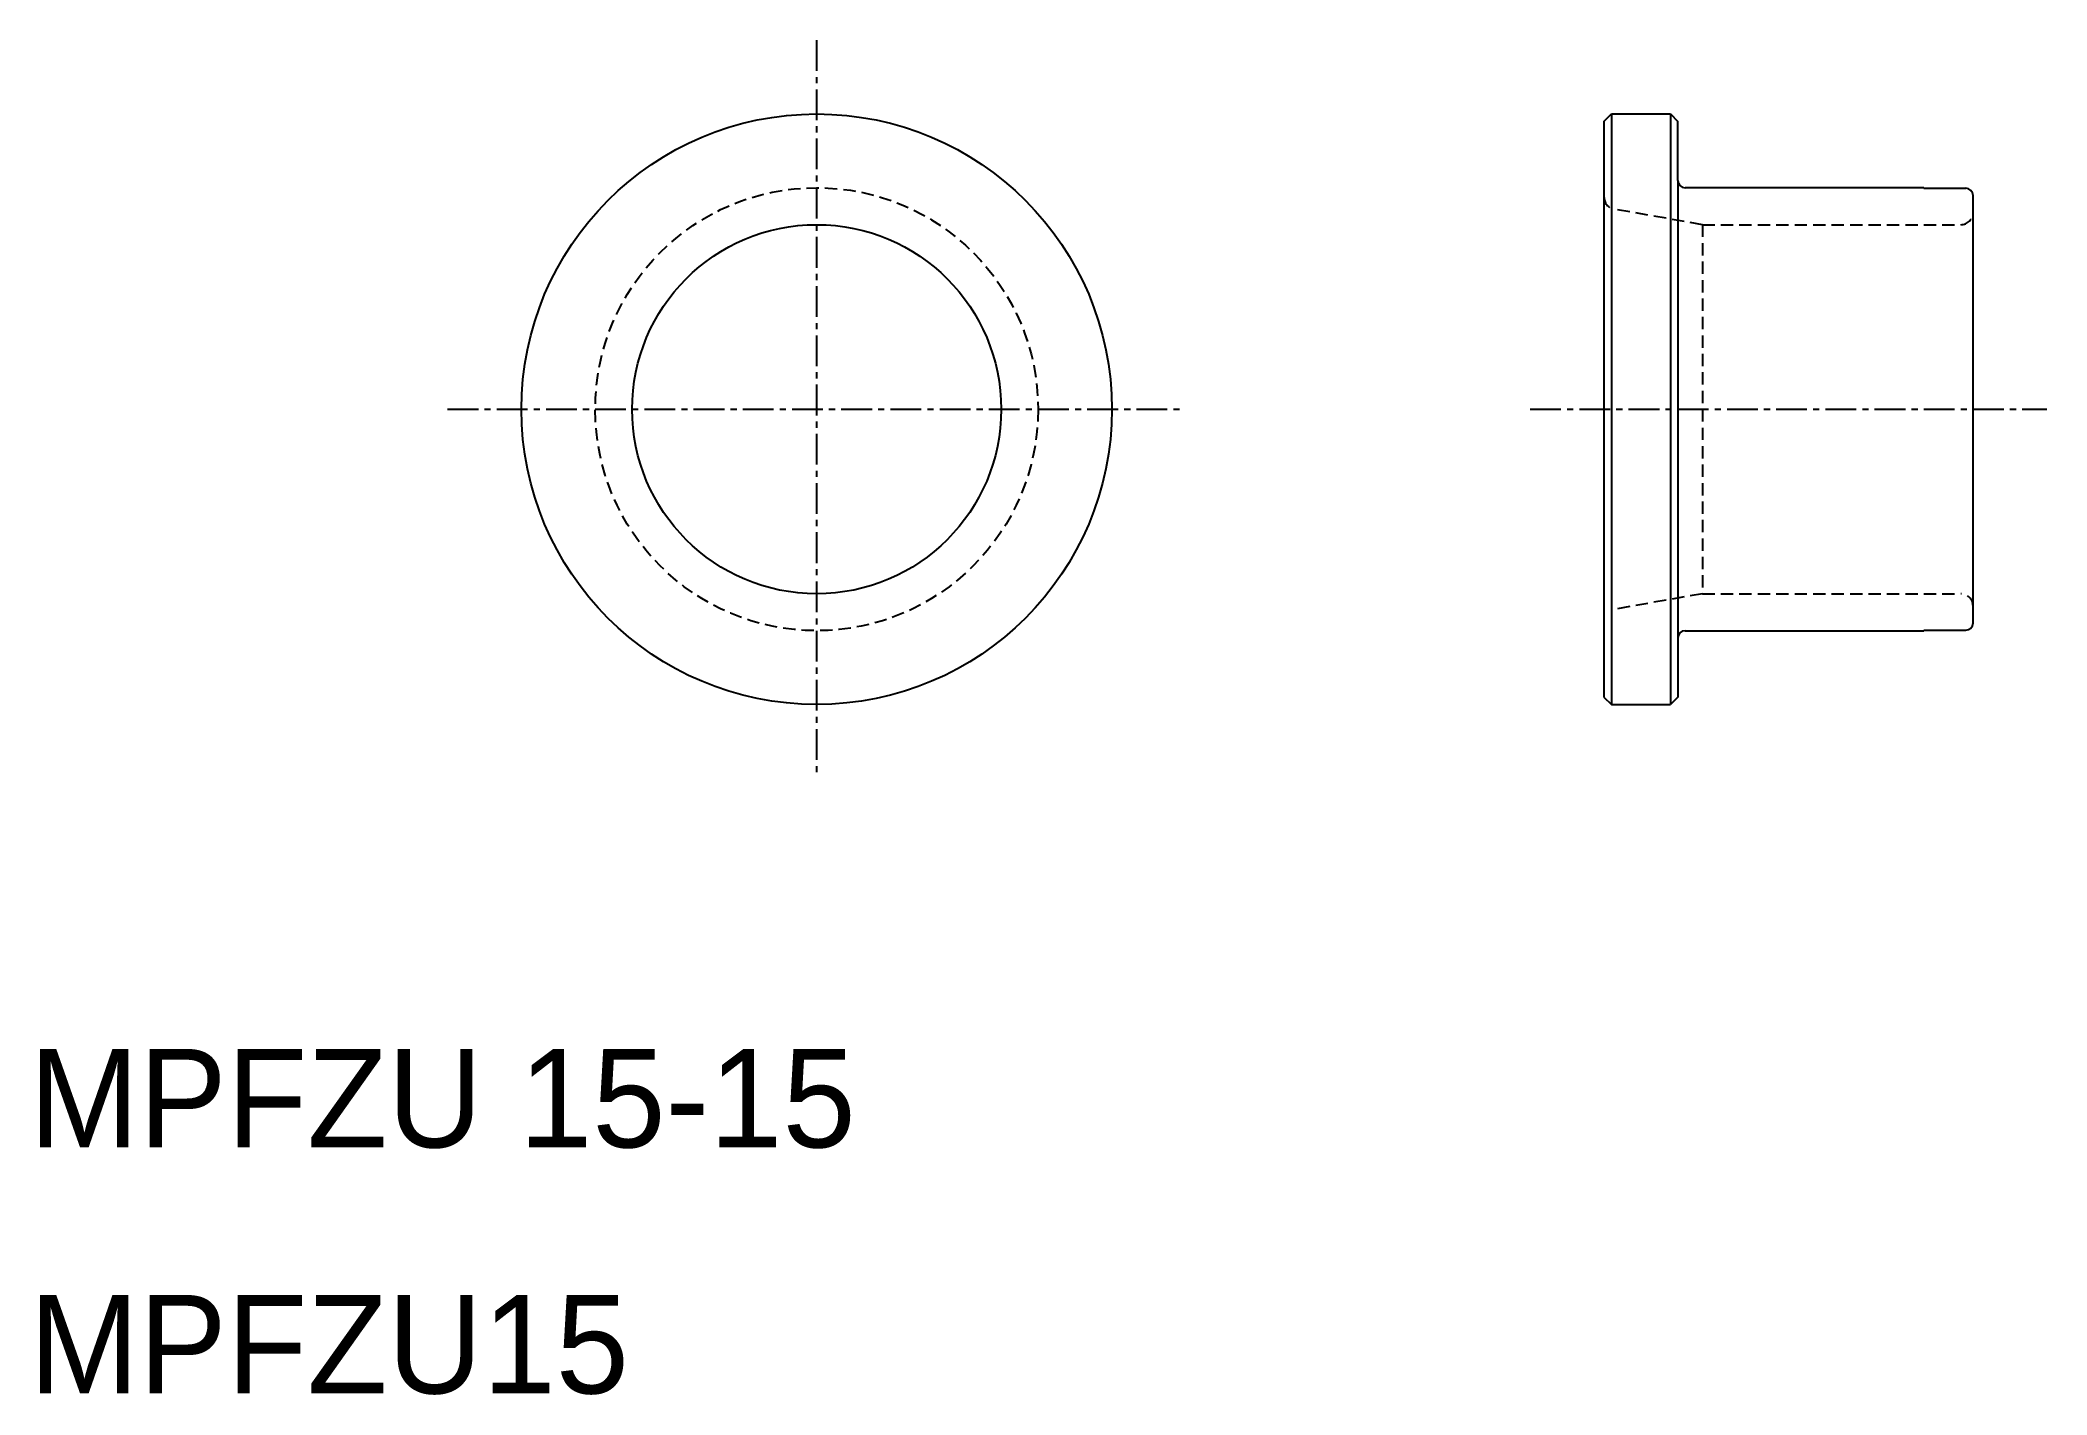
# Model space of a CAD drawing. Extents: x 10.4 to 92, y 9.9 to 65.
import ezdxf

# ---------------------------------------------------------------- set-up
doc = ezdxf.new("R2010")
doc.units = 0
doc.linetypes.add('CENTER', pattern=[2, 1.25, -0.25, 0.25, -0.25])
doc.linetypes.add('DASHED', pattern=[0.75, 0.5, -0.25])
doc.layers.get('0').update_dxf_attribs({"linetype": 'CONTINUOUS'})
doc.layers.add('CENTER', color=1, linetype='CENTER')

msp = doc.modelspace()

# ---------------------------------------------------------------- linework, layer by layer
at = {"color": 7, "linetype": 'CONTINUOUS'}
for p, q in [((74, 61.7), (74.3, 62)), ((74.3, 62), (74.3, 38)), ((74.3, 62), (76.7, 62)), ((76.7, 62), (77, 61.7)), ((76.7, 62), (76.7, 38)), ((74, 61.7), (74, 38.3)), ((77, 59.3), (77, 61.7)), ((77, 59.3), (77, 40.7)), ((87, 59), (77.3, 59)), ((87, 59), (87, 58.98)), ((87, 58.98), (88.7, 58.98)), ((89, 41.32), (89, 58.68)), ((77.3, 41), (87, 41)), ((87, 41.02), (88.7, 41.02)), ((87, 41), (87, 41.02)), ((77, 40.7), (77, 38.3)), ((74, 38.3), (74.3, 38)), ((74.3, 38), (76.7, 38)), ((77, 38.3), (76.7, 38))]:
    msp.add_line(p, q, dxfattribs=at)
at = {"color": 3, "linetype": 'DASHED'}
for p, q in [((78, 57.5), (74.413, 58.132)), ((78, 57.5), (88.5, 57.5)), ((78, 57.5), (78, 42.5)), ((78, 42.5), (74.413, 41.868)), ((78, 42.5), (88.5, 42.5))]:
    msp.add_line(p, q, dxfattribs=at)
at = {"color": 7, "linetype": 'CONTINUOUS'}
for radius in [12, 7.5]:
    msp.add_circle((42, 50), radius, dxfattribs=at)
at = {"color": 3, "linetype": 'DASHED'}
msp.add_circle((42, 50), 9, dxfattribs=at)
at = {"color": 7, "linetype": 'CONTINUOUS'}
for centre, start, end in [((77.3, 59.3), 180, 270), ((88.7, 58.68), 0, 90), ((77.3, 40.7), 90, 180), ((88.7, 41.32), 270, 0)]:
    msp.add_arc(centre, 0.3, start, end, dxfattribs=at)
at = {"color": 3, "linetype": 'DASHED'}
for centre, start, end in [((74.5, 58.625), 180, 260), ((88.5, 58), 270, 0), ((88.5, 42), 0, 90)]:
    msp.add_arc(centre, 0.5, start, end, dxfattribs=at)
at = {"layer": 'CENTER', "color": 1, "linetype": 'CENTER'}
for p, q in [((42, 65), (42, 35)), ((27, 50), (57, 50)), ((71, 50), (92, 50))]:
    msp.add_line(p, q, dxfattribs=at)

# ---------------------------------------------------------------- texts
at = {"color": 7, "linetype": 'CONTINUOUS'}
for s, p in [('MPFZU 15-15', (10, 20)), ('MPFZU15', (10, 10))]:
    msp.add_text(s, height=4, dxfattribs=at).set_placement(p)

doc.saveas('drawing.dxf')
